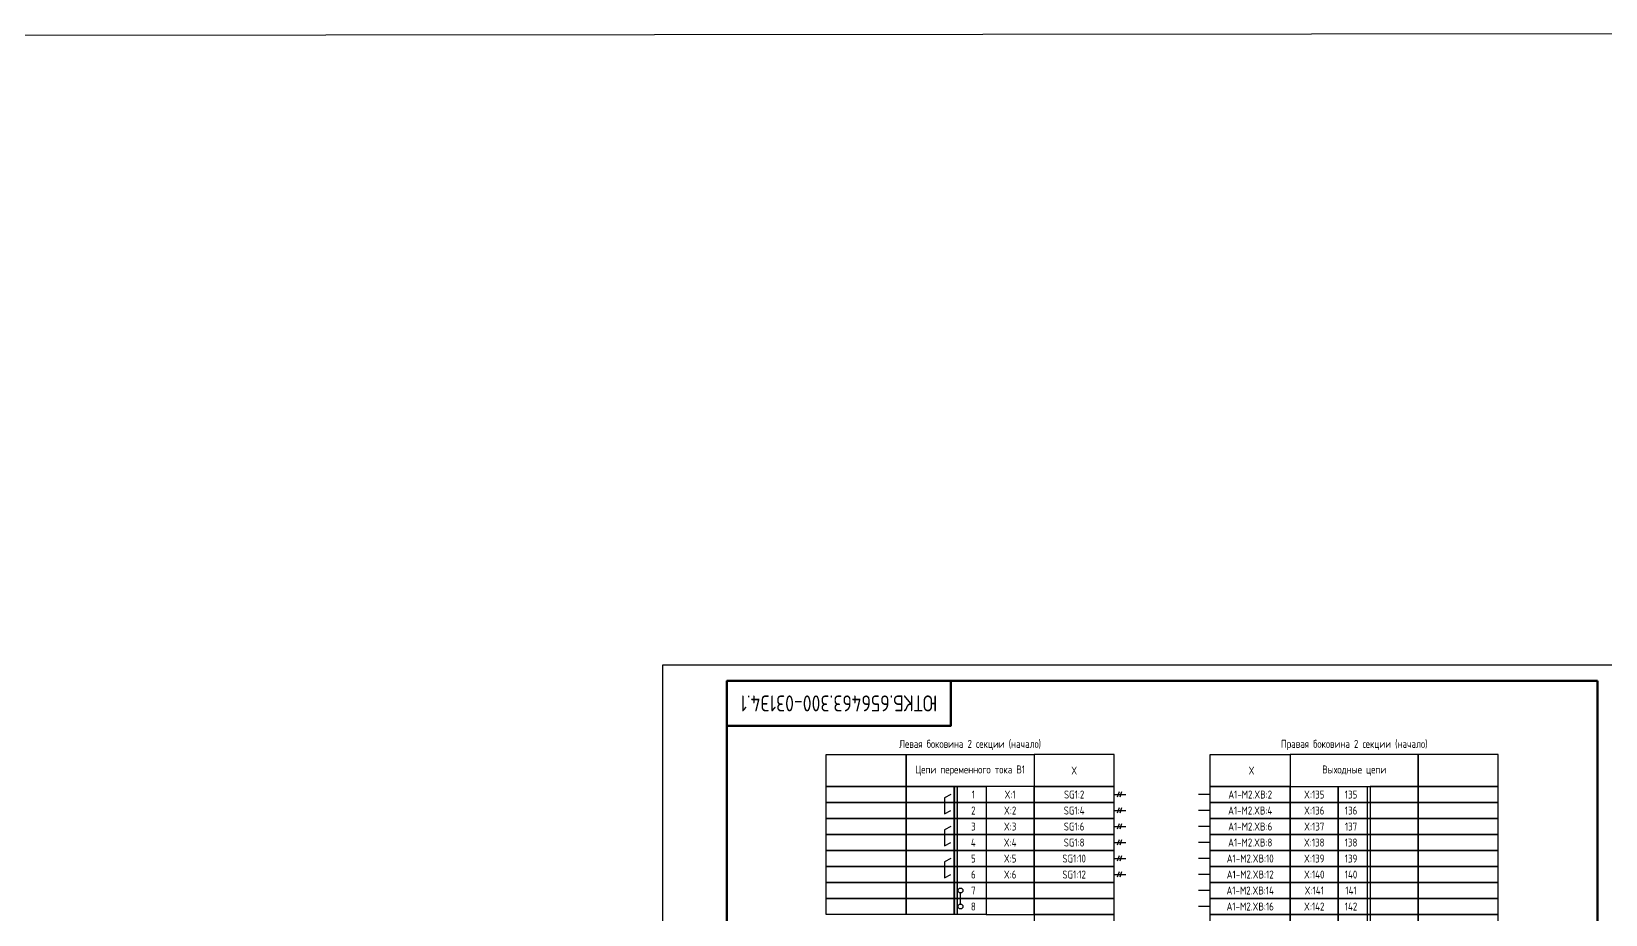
# Model space of a CAD drawing. Header units: millimetres. Extents: x -1043 to 5194, y -96 to 1568.
# Drawn here: x 4002.8 to 4494.5, y 342 to 618 of the extents above; entities that cross this region are included whole.
import ezdxf

# ---------------------------------------------------------------- set-up
doc = ezdxf.new("R2010")
doc.units = ezdxf.units.MM
doc.styles.add('Gost_type_A', font='GOST_A.TTF')

# ---------------------------------------------------------------- blocks, each defined once
blk = doc.blocks.new('Штамп угловой верхний')
at = {"lineweight": 50}
blk.add_lwpolyline([(0, 0), (70, 0), (70, -14), (0, -14)], close=True, dxfattribs=at)

msp = doc.modelspace()

# ---------------------------------------------------------------- hatches: boundary and pattern name
h = msp.add_hatch(color=256)
h.dxf.hatch_style = 1
h.paths.add_polyline_path([(4292, 382), (4291, 382), (4291, 342), (4292, 342)])

# ---------------------------------------------------------------- linework, layer by layer
for p, q in [((4341, 379.5), (4344.62, 379.5)), ((4342.54, 380.31), (4341.96, 378.69)), ((4343.33, 380.31), (4342.75, 378.69)), ((4371, 379.5), (4367.38, 379.5)), ((4420, 382), (4420, 132)), ((4341, 374.5), (4344.62, 374.5)), ((4342.54, 375.31), (4341.96, 373.69)), ((4343.33, 375.31), (4342.75, 373.69)), ((4371, 374.5), (4367.38, 374.5)), ((4341, 369.5), (4344.62, 369.5)), ((4342.54, 370.31), (4341.96, 368.69)), ((4343.33, 370.31), (4342.75, 368.69)), ((4371, 369.5), (4367.38, 369.5)), ((4341, 364.5), (4344.62, 364.5)), ((4342.54, 365.31), (4341.96, 363.69)), ((4343.33, 365.31), (4342.75, 363.69)), ((4371, 364.5), (4367.38, 364.5)), ((4341, 359.5), (4344.62, 359.5)), ((4342.54, 360.31), (4341.96, 358.69)), ((4343.33, 360.31), (4342.75, 358.69)), ((4371, 359.5), (4367.38, 359.5)), ((4341, 354.5), (4344.62, 354.5)), ((4342.54, 355.31), (4341.96, 353.69)), ((4343.33, 355.31), (4342.75, 353.69)), ((4371, 354.5), (4367.38, 354.5)), ((4371, 349.5), (4367.38, 349.5)), ((4293, 345.25), (4293, 348.75)), ((4371, 344.5), (4367.38, 344.5))]:
    msp.add_line(p, q)
for points in [[(-1042.57, 612), (5193.89, 618), (5193.89, -90), (-1042.57, -96)], [(4497, 420), (4497, 0), (4200, 0), (4200, 420)], [(4251, 392), (4276, 392), (4276, 382), (4251, 382)], [(4276, 392), (4316, 392), (4316, 382), (4276, 382)], [(4341, 392), (4316, 392), (4316, 382), (4341, 382)], [(4371, 392), (4396, 392), (4396, 382), (4371, 382)], [(4436, 392), (4396, 392), (4396, 382), (4436, 382)], [(4461, 392), (4436, 392), (4436, 382), (4461, 382)], [(4251, 382), (4276, 382), (4276, 377), (4251, 377)], [(4276, 382), (4291, 382), (4291, 377), (4276, 377)], [(4291, 382), (4301, 382), (4301, 377), (4291, 377)], [(4316, 382), (4301, 382), (4301, 377), (4316, 377)], [(4341, 382), (4316, 382), (4316, 377), (4341, 377)], [(4371, 382), (4396, 382), (4396, 377), (4371, 377)], [(4396, 382), (4411, 382), (4411, 377), (4396, 377)], [(4411, 382), (4421, 382), (4421, 377), (4411, 377)], [(4436, 382), (4421, 382), (4421, 377), (4436, 377)], [(4461, 382), (4436, 382), (4436, 377), (4461, 377)], [(4251, 377), (4276, 377), (4276, 372), (4251, 372)], [(4276, 377), (4291, 377), (4291, 372), (4276, 372)], [(4291, 377), (4301, 377), (4301, 372), (4291, 372)], [(4316, 377), (4301, 377), (4301, 372), (4316, 372)], [(4341, 377), (4316, 377), (4316, 372), (4341, 372)], [(4371, 377), (4396, 377), (4396, 372), (4371, 372)], [(4396, 377), (4411, 377), (4411, 372), (4396, 372)], [(4411, 377), (4421, 377), (4421, 372), (4411, 372)], [(4436, 377), (4421, 377), (4421, 372), (4436, 372)], [(4461, 377), (4436, 377), (4436, 372), (4461, 372)], [(4251, 372), (4276, 372), (4276, 367), (4251, 367)], [(4276, 372), (4291, 372), (4291, 367), (4276, 367)], [(4291, 372), (4301, 372), (4301, 367), (4291, 367)], [(4316, 372), (4301, 372), (4301, 367), (4316, 367)], [(4341, 372), (4316, 372), (4316, 367), (4341, 367)], [(4371, 372), (4396, 372), (4396, 367), (4371, 367)], [(4396, 372), (4411, 372), (4411, 367), (4396, 367)], [(4411, 372), (4421, 372), (4421, 367), (4411, 367)], [(4436, 372), (4421, 372), (4421, 367), (4436, 367)], [(4461, 372), (4436, 372), (4436, 367), (4461, 367)], [(4251, 367), (4276, 367), (4276, 362), (4251, 362)], [(4276, 367), (4291, 367), (4291, 362), (4276, 362)], [(4291, 367), (4301, 367), (4301, 362), (4291, 362)], [(4316, 367), (4301, 367), (4301, 362), (4316, 362)], [(4341, 367), (4316, 367), (4316, 362), (4341, 362)], [(4371, 367), (4396, 367), (4396, 362), (4371, 362)], [(4396, 367), (4411, 367), (4411, 362), (4396, 362)], [(4411, 367), (4421, 367), (4421, 362), (4411, 362)], [(4436, 367), (4421, 367), (4421, 362), (4436, 362)], [(4461, 367), (4436, 367), (4436, 362), (4461, 362)], [(4251, 362), (4276, 362), (4276, 357), (4251, 357)], [(4276, 362), (4291, 362), (4291, 357), (4276, 357)], [(4291, 362), (4301, 362), (4301, 357), (4291, 357)], [(4316, 362), (4301, 362), (4301, 357), (4316, 357)], [(4341, 362), (4316, 362), (4316, 357), (4341, 357)], [(4371, 362), (4396, 362), (4396, 357), (4371, 357)], [(4396, 362), (4411, 362), (4411, 357), (4396, 357)], [(4411, 362), (4421, 362), (4421, 357), (4411, 357)], [(4436, 362), (4421, 362), (4421, 357), (4436, 357)], [(4461, 362), (4436, 362), (4436, 357), (4461, 357)], [(4251, 357), (4276, 357), (4276, 352), (4251, 352)], [(4276, 357), (4291, 357), (4291, 352), (4276, 352)], [(4291, 357), (4301, 357), (4301, 352), (4291, 352)], [(4316, 357), (4301, 357), (4301, 352), (4316, 352)], [(4341, 357), (4316, 357), (4316, 352), (4341, 352)], [(4371, 357), (4396, 357), (4396, 352), (4371, 352)], [(4396, 357), (4411, 357), (4411, 352), (4396, 352)], [(4411, 357), (4421, 357), (4421, 352), (4411, 352)], [(4436, 357), (4421, 357), (4421, 352), (4436, 352)], [(4461, 357), (4436, 357), (4436, 352), (4461, 352)], [(4251, 352), (4276, 352), (4276, 347), (4251, 347)], [(4276, 352), (4291, 352), (4291, 347), (4276, 347)], [(4291, 352), (4301, 352), (4301, 347), (4291, 347)], [(4316, 352), (4301, 352), (4301, 347), (4316, 347)], [(4341, 352), (4316, 352), (4316, 347), (4341, 347)], [(4371, 352), (4396, 352), (4396, 347), (4371, 347)], [(4396, 352), (4411, 352), (4411, 347), (4396, 347)], [(4411, 352), (4421, 352), (4421, 347), (4411, 347)], [(4436, 352), (4421, 352), (4421, 347), (4436, 347)], [(4461, 352), (4436, 352), (4436, 347), (4461, 347)], [(4251, 347), (4276, 347), (4276, 342), (4251, 342)], [(4276, 347), (4291, 347), (4291, 342), (4276, 342)], [(4291, 347), (4301, 347), (4301, 342), (4291, 342)], [(4316, 347), (4301, 347), (4301, 342), (4316, 342)], [(4341, 347), (4316, 347), (4316, 342), (4341, 342)], [(4371, 347), (4396, 347), (4396, 342), (4371, 342)], [(4396, 347), (4411, 347), (4411, 342), (4396, 342)], [(4411, 347), (4421, 347), (4421, 342), (4411, 342)], [(4436, 347), (4421, 347), (4421, 342), (4436, 342)], [(4461, 347), (4436, 347), (4436, 342), (4461, 342)], [(4341, 342), (4316, 342), (4316, 332), (4341, 332)], [(4371, 342), (4396, 342), (4396, 337), (4371, 337)], [(4396, 342), (4411, 342), (4411, 337), (4396, 337)], [(4411, 342), (4421, 342), (4421, 337), (4411, 337)], [(4436, 342), (4421, 342), (4421, 337), (4436, 337)], [(4461, 342), (4436, 342), (4436, 337), (4461, 337)]]:
    msp.add_lwpolyline(points, close=True)
at = {"lineweight": 50}
msp.add_lwpolyline([(4492, 415), (4492, 5), (4220, 5), (4220, 415)], close=True, dxfattribs=at)
for points in [[(4290, 379.5), (4288, 378.5), (4288, 373.5), (4290, 374.5)], [(4291, 342), (4291, 382), (4292, 382), (4292, 342)], [(4290, 369.5), (4288, 368.5), (4288, 363.5), (4290, 364.5)], [(4290, 359.5), (4288, 358.5), (4288, 353.5), (4290, 354.5)]]:
    msp.add_lwpolyline(points)
for centre in [(4293, 349.5), (4293, 344.5)]:
    msp.add_circle(centre, 0.75)

# ---------------------------------------------------------------- block references
msp.add_blockref('Штамп угловой верхний', (4220, 415))

# ---------------------------------------------------------------- texts
at = {"insert": (4255, 408), "char_height": 5, "width": 70, "attachment_point": 5, "rotation": 180, "style": 'Gost_type_A'}
msp.add_mtext('ЮТКБ.656463.300-031Э4.1', dxfattribs=at)
at = {"char_height": 2.5, "attachment_point": 5, "style": 'Gost_type_A'}
for s, insert, width in [('Левая боковина 2 секции (начало)', (4296, 395), 90), ('Правая боковина 2 секции (начало)', (4416, 395), 90), ('Цепи переменного тока В1', (4296, 387), 40), ('Выходные цепи', (4416, 387), 40), ('X', (4328.5, 387), 25), ('X', (4383.91, 387), 25), ('SG1:2', (4328.5, 379.5), 25), ('A1-M2.XВ:2', (4383.5, 379.5), 25), ('SG1:4', (4328.5, 374.5), 25), ('A1-M2.XВ:4', (4383.5, 374.5), 25), ('SG1:6', (4328.5, 369.5), 25), ('A1-M2.XВ:6', (4383.5, 369.5), 25), ('SG1:8', (4328.5, 364.5), 25), ('A1-M2.XВ:8', (4383.5, 364.5), 25), ('SG1:10', (4328.5, 359.5), 25), ('A1-M2.XВ:10', (4383.5, 359.5), 25), ('SG1:12', (4328.5, 354.5), 25), ('A1-M2.XВ:12', (4383.5, 354.5), 25), ('A1-M2.XВ:14', (4383.5, 349.5), 25), ('A1-M2.XВ:16', (4383.5, 344.5), 25)]:
    msp.add_mtext(s, dxfattribs=dict(at, insert=insert, width=width))
at = {"ltscale": 10, "char_height": 2.5, "attachment_point": 5, "style": 'Gost_type_A'}
for s, insert, width in [('1', (4297, 379.5), 8), ('X:1', (4308.5, 379.5), 15), ('X:135', (4403.5, 379.5), 15), ('135', (4415, 379.5), 8), ('2', (4297, 374.5), 8), ('X:2', (4308.5, 374.5), 15), ('X:136', (4403.5, 374.5), 15), ('136', (4415, 374.5), 8), ('3', (4297, 369.5), 8), ('X:3', (4308.5, 369.5), 15), ('X:137', (4403.5, 369.5), 15), ('137', (4415, 369.5), 8), ('4', (4297, 364.5), 8), ('X:4', (4308.5, 364.5), 15), ('X:138', (4403.5, 364.5), 15), ('138', (4415, 364.5), 8), ('5', (4297, 359.5), 8), ('X:5', (4308.5, 359.5), 15), ('X:139', (4403.5, 359.5), 15), ('139', (4415, 359.5), 8), ('6', (4297, 354.5), 8), ('X:6', (4308.5, 354.5), 15), ('X:140', (4403.5, 354.5), 15), ('140', (4415, 354.5), 8), ('7', (4297, 349.5), 8), ('X:141', (4403.5, 349.5), 15), ('141', (4415, 349.5), 8), ('8', (4297, 344.5), 8), ('X:142', (4403.5, 344.5), 15), ('142', (4415, 344.5), 8)]:
    msp.add_mtext(s, dxfattribs=dict(at, insert=insert, width=width))

doc.saveas('drawing.dxf')
